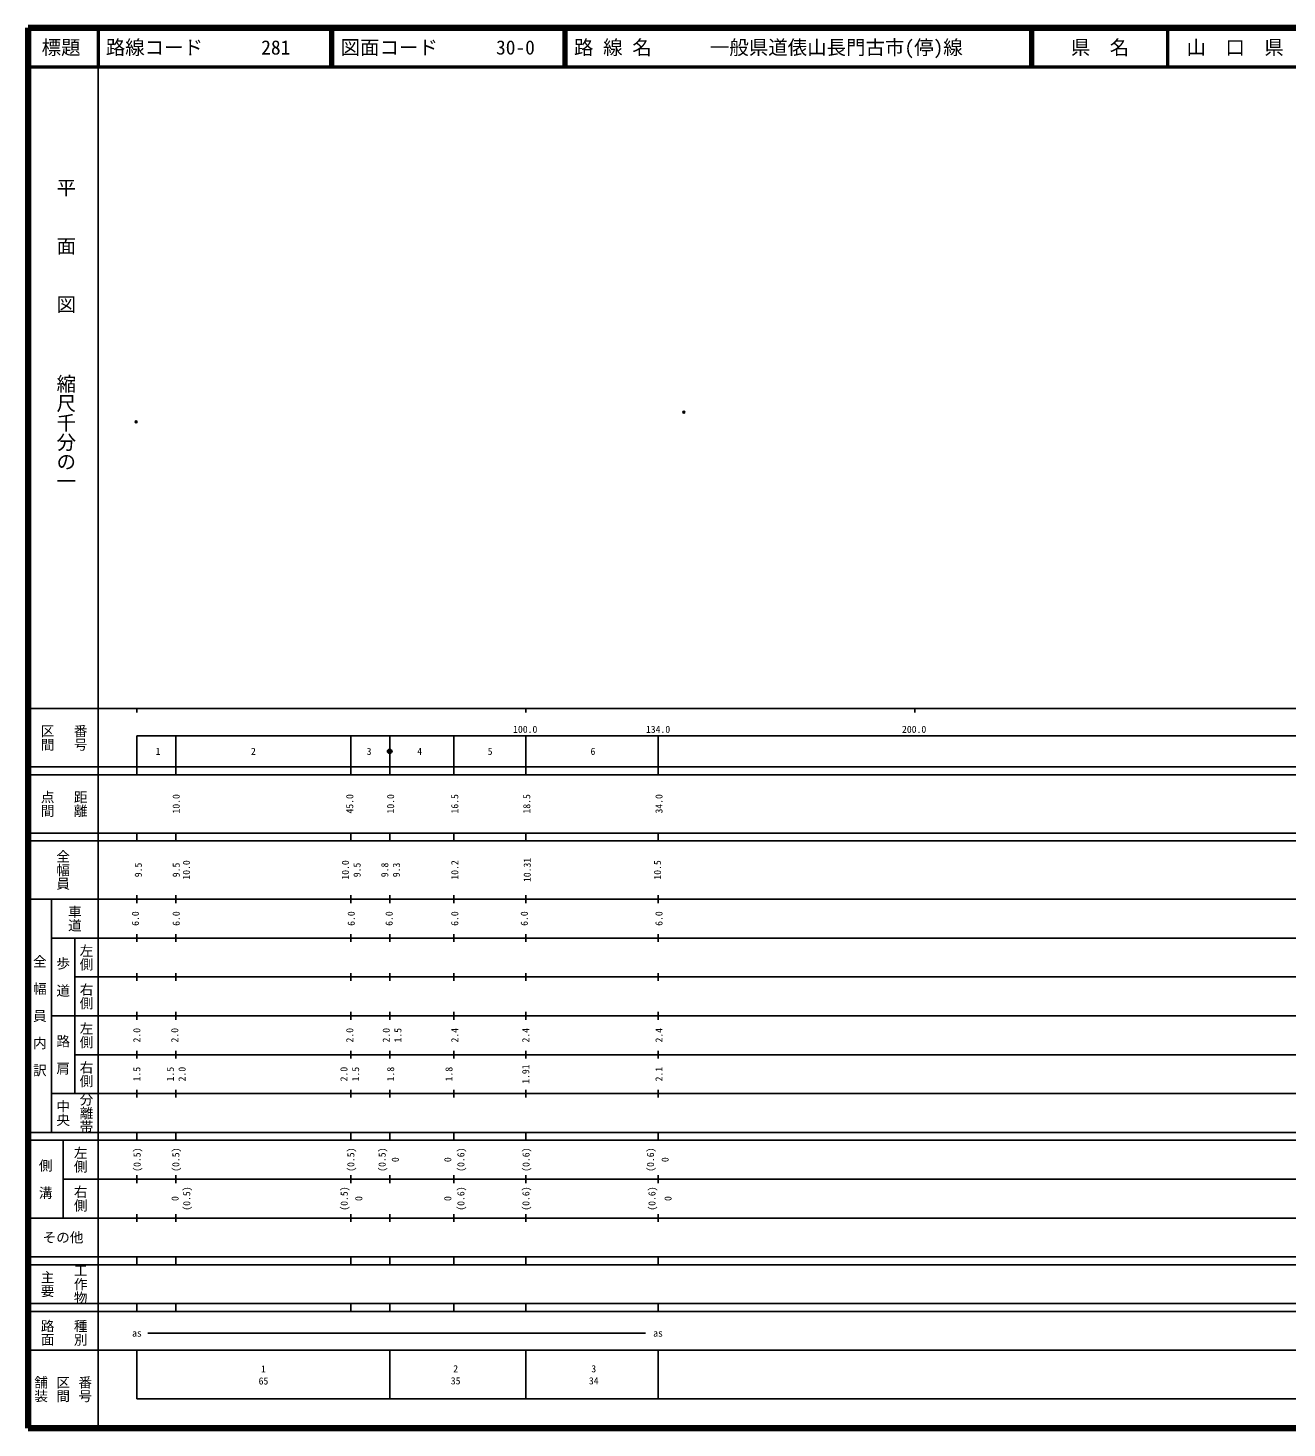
# Model space of a CAD drawing. Units: millimetres on the paper. Extents: x 40 to 680, y 20 to 380.
# Drawn here: x 40 to 363.7, y 20 to 380 of the extents above; entities that cross this region are included whole.
import ezdxf
from ezdxf.enums import TextEntityAlignment as Align

# ---------------------------------------------------------------- set-up
doc = ezdxf.new("R2010")
doc.units = ezdxf.units.MM
doc.header["$PDMODE"] = 32
doc.header["$PDSIZE"] = 0.5
doc.layers.add('M-OTRS', color=6, linetype='Continuous')
for name, color, linetype, lineweight in [('M-TTL', 2, 'Continuous', 140), ('M-TTL-BAND', 7, 'Continuous', 25), ('M-TTL-LINE', 7, 'Continuous', 50), ('M-TTL-TXT', 7, 'Continuous', 13)]:
    doc.layers.add(name, color=color, linetype=linetype, lineweight=lineweight)
doc.styles.add('@ＭＳ ゴシック', font='')
doc.styles.add('ＭＳ ゴシック', font='')
doc.styles.get('@ＭＳ ゴシック').set_extended_font_data('@MS Gothic')
doc.styles.get('ＭＳ ゴシック').set_extended_font_data('MS Gothic')

msp = doc.modelspace()

# ---------------------------------------------------------------- linework, layer by layer
at = {"layer": 'M-OTRS'}
for p in [(208.629, 281.223), (67.795, 278.742)]:
    msp.add_point(p, dxfattribs=at)
at = {"layer": 'M-TTL'}
for p, q in [((40, 380), (40, 20)), ((680, 380), (40, 380)), ((40, 20), (680, 20))]:
    msp.add_line(p, q, dxfattribs=at)
at = {"layer": 'M-TTL-BAND'}
for p, q in [((58, 370), (58, 20)), ((40, 205), (579, 205)), ((68, 205), (68, 204)), ((168, 205), (168, 204)), ((268, 205), (268, 204)), ((68, 198), (579, 198)), ((68, 198), (68, 188)), ((78, 198), (78, 188)), ((123, 198), (123, 188)), ((133, 198), (133, 188)), ((149.5, 198), (149.5, 188)), ((168, 198), (168, 188)), ((202, 198), (202, 188)), ((40, 190), (579, 190)), ((40, 188), (579, 188)), ((40, 173), (579, 173)), ((68, 171), (68, 173)), ((78, 173), (78, 171)), ((123, 173), (123, 171)), ((133, 173), (133, 171)), ((149.5, 173), (149.5, 171)), ((168, 171), (168, 173)), ((202, 173), (202, 171)), ((40, 171), (579, 171)), ((40, 156), (579, 156)), ((46, 96), (46, 156)), ((68, 155), (68, 157)), ((78, 157), (78, 155)), ((123, 157), (123, 155)), ((133, 157), (133, 155)), ((149.5, 157), (149.5, 155)), ((168, 155), (168, 157)), ((202, 157), (202, 155)), ((46, 146), (579, 146)), ((52, 146), (52, 106)), ((68, 145), (68, 147)), ((78, 147), (78, 145)), ((123, 147), (123, 145)), ((133, 147), (133, 145)), ((149.5, 147), (149.5, 145)), ((168, 145), (168, 147)), ((202, 147), (202, 145)), ((68, 135), (68, 137)), ((78, 137), (78, 135)), ((123, 137), (123, 135)), ((133, 137), (133, 135)), ((149.5, 137), (149.5, 135)), ((168, 135), (168, 137)), ((202, 137), (202, 135)), ((52, 136), (579, 136)), ((46, 126), (579, 126)), ((68, 125), (68, 127)), ((78, 127), (78, 125)), ((123, 127), (123, 125)), ((133, 127), (133, 125)), ((149.5, 127), (149.5, 125)), ((168, 125), (168, 127)), ((202, 127), (202, 125)), ((52, 116), (579, 116)), ((68, 115), (68, 117)), ((78, 117), (78, 115)), ((123, 117), (123, 115)), ((133, 117), (133, 115)), ((149.5, 117), (149.5, 115)), ((168, 115), (168, 117)), ((202, 117), (202, 115)), ((46, 106), (579, 106)), ((68, 105), (68, 107)), ((78, 107), (78, 105)), ((123, 107), (123, 105)), ((133, 107), (133, 105)), ((149.5, 107), (149.5, 105)), ((168, 105), (168, 107)), ((202, 107), (202, 105)), ((40, 96), (579, 96)), ((40, 94), (579, 94)), ((49, 94), (49, 74)), ((68, 94), (68, 96)), ((78, 96), (78, 94)), ((123, 96), (123, 94)), ((133, 96), (133, 94)), ((149.5, 96), (149.5, 94)), ((168, 94), (168, 96)), ((202, 96), (202, 94)), ((49, 84), (579, 84)), ((68, 83), (68, 85)), ((78, 85), (78, 83)), ((123, 85), (123, 83)), ((133, 85), (133, 83)), ((149.5, 85), (149.5, 83)), ((168, 83), (168, 85)), ((202, 85), (202, 83)), ((40, 74), (579, 74)), ((68, 73), (68, 75)), ((78, 75), (78, 73)), ((123, 75), (123, 73)), ((133, 75), (133, 73)), ((149.5, 75), (149.5, 73)), ((168, 73), (168, 75)), ((202, 75), (202, 73)), ((40, 64), (579, 64)), ((40, 62), (579, 62)), ((68, 62), (68, 64)), ((78, 64), (78, 62)), ((123, 64), (123, 62)), ((133, 64), (133, 62)), ((149.5, 64), (149.5, 62)), ((168, 62), (168, 64)), ((202, 64), (202, 62)), ((40, 52), (579, 52)), ((68, 50), (68, 52)), ((78, 52), (78, 50)), ((123, 52), (123, 50)), ((133, 52), (133, 50)), ((149.5, 52), (149.5, 50)), ((168, 50), (168, 52)), ((202, 52), (202, 50)), ((40, 50), (579, 50)), ((70.805, 44.406), (198.804, 44.406)), ((40, 40), (579, 40)), ((68, 40), (68, 27.5)), ((133, 40), (133, 27.5)), ((168, 40), (168, 27.5)), ((202, 40), (202, 27.5)), ((68, 27.5), (579, 27.5))]:
    msp.add_line(p, q, dxfattribs=at)
at = {"layer": 'M-TTL-BAND', "lineweight": 13}
for radius in [0.6, 0.48, 0.36, 0.24, 0.12, 0.02]:
    msp.add_circle((133, 194), radius, dxfattribs=at)
at = {"layer": 'M-TTL-BAND'}
msp.add_point((133, 194), dxfattribs=at)
at = {"layer": 'M-TTL-LINE'}
for p, q in [((58, 380), (58, 370)), ((117.75, 380), (117.75, 370)), ((118.25, 380), (118.25, 370)), ((177.75, 380), (177.75, 370)), ((178.25, 380), (178.25, 370)), ((297.75, 380), (297.75, 370)), ((298.25, 380), (298.25, 370)), ((333, 380), (333, 370)), ((40, 370), (680, 370))]:
    msp.add_line(p, q, dxfattribs=at)

# ---------------------------------------------------------------- texts
at = {"layer": 'M-TTL-BAND', "style": '@ＭＳ ゴシック'}
for s, p in [('平\u3000\u3000面\u3000\u3000図', (49.777, 306.475)), ('縮尺千分の一', (49.777, 261.03))]:
    msp.add_text(s, height=3.666, rotation=270, dxfattribs=at).set_placement(p, align=Align.MIDDLE_RIGHT)
at = {"layer": 'M-TTL-BAND'}
for s, height, rotation, style, p in [('区間', 2.566, 270, '@ＭＳ ゴシック', (45, 197.5)), ('番号', 2.566, 270, '@ＭＳ ゴシック', (53.5, 197.5)), ('点間', 2.566, 270, '@ＭＳ ゴシック', (45, 180.5)), ('距離', 2.566, 270, '@ＭＳ ゴシック', (53.5, 180.5)), ('10.0', 1.833, 90, 'ＭＳ ゴシック', (78.094, 180.5)), ('45.0', 1.833, 90, 'ＭＳ ゴシック', (122.721, 180.5)), ('10.0', 1.833, 90, 'ＭＳ ゴシック', (133.221, 180.5)), ('16.5', 1.833, 90, 'ＭＳ ゴシック', (149.722, 180.5)), ('18.5', 1.833, 90, 'ＭＳ ゴシック', (168.223, 180.5)), ('34.0', 1.833, 90, 'ＭＳ ゴシック', (202.223, 180.5)), ('全幅員', 2.566, 270, '@ＭＳ ゴシック', (49, 163.5)), ('10.0', 1.833, 90, 'ＭＳ ゴシック', (80.719, 163.5)), ('10.0', 1.833, 90, 'ＭＳ ゴシック', (121.596, 163.5)), ('10.2', 1.833, 90, 'ＭＳ ゴシック', (149.722, 163.5)), ('10.31', 1.833, 90, 'ＭＳ ゴシック', (168.344, 163.5)), ('10.5', 1.833, 90, 'ＭＳ ゴシック', (201.848, 163.5)), ('9.5', 1.833, 90, 'ＭＳ ゴシック', (68.344, 163.5)), ('9.5', 1.833, 90, 'ＭＳ ゴシック', (78.094, 163.5)), ('9.5', 1.833, 90, 'ＭＳ ゴシック', (124.596, 163.5)), ('9.8', 1.833, 90, 'ＭＳ ゴシック', (131.721, 163.5)), ('9.3', 1.833, 90, 'ＭＳ ゴシック', (134.721, 163.5)), ('車道', 2.566, 270, '@ＭＳ ゴシック', (52, 151)), ('6.0', 1.833, 90, 'ＭＳ ゴシック', (67.594, 151)), ('6.0', 1.833, 90, 'ＭＳ ゴシック', (78.094, 151)), ('6.0', 1.833, 90, 'ＭＳ ゴシック', (123.096, 151)), ('6.0', 1.833, 90, 'ＭＳ ゴシック', (132.846, 151)), ('6.0', 1.833, 90, 'ＭＳ ゴシック', (149.722, 151)), ('6.0', 1.833, 90, 'ＭＳ ゴシック', (167.594, 151)), ('6.0', 1.833, 90, 'ＭＳ ゴシック', (202.223, 151)), ('左側', 2.566, 270, '@ＭＳ ゴシック', (55, 141)), ('全\u3000幅\u3000員\u3000内\u3000訳', 2.566, 270, '@ＭＳ ゴシック', (43, 126)), ('歩\u3000道', 2.566, 270, '@ＭＳ ゴシック', (49, 136)), ('右側', 2.566, 270, '@ＭＳ ゴシック', (55, 131)), ('左側', 2.566, 270, '@ＭＳ ゴシック', (55, 121)), ('2.0', 1.833, 90, 'ＭＳ ゴシック', (67.969, 121)), ('2.0', 1.833, 90, 'ＭＳ ゴシック', (77.719, 121)), ('2.0', 1.833, 90, 'ＭＳ ゴシック', (122.721, 121)), ('2.0', 1.833, 90, 'ＭＳ ゴシック', (132.096, 121)), ('1.5', 1.833, 90, 'ＭＳ ゴシック', (135.096, 121)), ('2.4', 1.833, 90, 'ＭＳ ゴシック', (149.722, 121)), ('2.4', 1.833, 90, 'ＭＳ ゴシック', (167.969, 121)), ('2.4', 1.833, 90, 'ＭＳ ゴシック', (202.223, 121)), ('路\u3000肩', 2.566, 270, '@ＭＳ ゴシック', (49, 116)), ('右側', 2.566, 270, '@ＭＳ ゴシック', (55, 111)), ('1.5', 1.833, 90, 'ＭＳ ゴシック', (67.969, 111)), ('1.5', 1.833, 90, 'ＭＳ ゴシック', (76.594, 111)), ('2.0', 1.833, 90, 'ＭＳ ゴシック', (79.594, 111)), ('2.0', 1.833, 90, 'ＭＳ ゴシック', (121.221, 111)), ('1.5', 1.833, 90, 'ＭＳ ゴシック', (124.221, 111)), ('1.8', 1.833, 90, 'ＭＳ ゴシック', (133.221, 111)), ('1.8', 1.833, 90, 'ＭＳ ゴシック', (148.222, 111)), ('1.91', 1.833, 90, 'ＭＳ ゴシック', (167.969, 111)), ('2.1', 1.833, 90, 'ＭＳ ゴシック', (202.223, 111)), ('分離帯', 2.566, 270, '@ＭＳ ゴシック', (55, 101)), ('中央', 2.566, 270, '@ＭＳ ゴシック', (49, 101)), ('左側', 2.566, 270, '@ＭＳ ゴシック', (53.5, 89)), ('(0.5)', 1.833, 90, 'ＭＳ ゴシック', (68.042, 89)), ('(0.5)', 1.833, 90, 'ＭＳ ゴシック', (78, 89)), ('(0.5)', 1.833, 90, 'ＭＳ ゴシック', (123, 89)), ('(0.5)', 1.833, 90, 'ＭＳ ゴシック', (131.044, 89)), ('(0.6)', 1.833, 90, 'ＭＳ ゴシック', (151.295, 89)), ('(0.6)', 1.833, 90, 'ＭＳ ゴシック', (168.042, 89)), ('(0.6)', 1.833, 90, 'ＭＳ ゴシック', (200.046, 89)), ('側\u3000溝', 2.566, 270, '@ＭＳ ゴシック', (44.5, 84)), ('0', 1.833, 90, 'ＭＳ ゴシック', (134.419, 89)), ('0', 1.833, 90, 'ＭＳ ゴシック', (147.919, 89)), ('0', 1.833, 90, 'ＭＳ ゴシック', (203.797, 89)), ('右側', 2.566, 270, '@ＭＳ ゴシック', (53.5, 79)), ('0', 1.833, 90, 'ＭＳ ゴシック', (77.792, 79)), ('(0.5)', 1.833, 90, 'ＭＳ ゴシック', (80.792, 79)), ('(0.5)', 1.833, 90, 'ＭＳ ゴシック', (121.294, 79)), ('0', 1.833, 90, 'ＭＳ ゴシック', (125.044, 79)), ('0', 1.833, 90, 'ＭＳ ゴシック', (147.919, 79)), ('(0.6)', 1.833, 90, 'ＭＳ ゴシック', (151.295, 79)), ('(0.6)', 1.833, 90, 'ＭＳ ゴシック', (168.012, 79)), ('(0.6)', 1.833, 90, 'ＭＳ ゴシック', (200.421, 79)), ('0', 1.833, 90, 'ＭＳ ゴシック', (204.547, 79)), ('工作物', 2.566, 270, '@ＭＳ ゴシック', (53.5, 57)), ('主要', 2.566, 270, '@ＭＳ ゴシック', (45, 57)), ('路面', 2.566, 270, '@ＭＳ ゴシック', (45, 44.5)), ('種別', 2.566, 270, '@ＭＳ ゴシック', (53.5, 44.5)), ('舗装', 2.566, 270, '@ＭＳ ゴシック', (43.333, 30)), ('区間', 2.566, 270, '@ＭＳ ゴシック', (49, 30)), ('番号', 2.566, 270, '@ＭＳ ゴシック', (54.667, 30))]:
    msp.add_text(s, height=height, rotation=rotation, dxfattribs=dict(at, style=style)).set_placement(p, align=Align.MIDDLE_CENTER)
at = {"layer": 'M-TTL-BAND', "style": 'ＭＳ ゴシック'}
for s, p in [('100.0', (167.844, 198.195)), ('134.0', (202, 198.195)), ('200.0', (267.844, 198.195))]:
    msp.add_text(s, height=1.833, dxfattribs=at).set_placement(p, align=Align.BOTTOM_CENTER)
for s, height, p in [('1', 1.833, (73.449, 194)), ('2', 1.833, (97.95, 194)), ('3', 1.833, (127.701, 194)), ('4', 1.833, (140.701, 194)), ('5', 1.833, (158.818, 194)), ('6', 1.833, (185.256, 194)), ('その他', 2.566, (49, 69)), ('as', 1.833, (68.006, 44.406)), ('as', 1.833, (201.99, 44.406)), ('1', 1.833, (100.538, 35.206)), ('2', 1.833, (149.957, 35.238)), ('3', 1.833, (185.466, 35.238)), ('65', 1.833, (100.538, 32.099)), ('35', 1.833, (149.957, 32.131)), ('34', 1.833, (185.466, 32.131))]:
    msp.add_text(s, height=height, dxfattribs=at).set_placement(p, align=Align.MIDDLE_CENTER)
at = {"layer": 'M-TTL-TXT', "style": 'ＭＳ ゴシック'}
for s, p in [('標題', (48.5, 375)), ('県\u3000名', (315.625, 375)), ('山\u3000口\u3000県', (350.375, 375))]:
    msp.add_text(s, height=3.666, dxfattribs=at).set_placement(p, align=Align.MIDDLE_CENTER)
for s, p in [('路線コード      281', (60, 375)), ('図面コード      30-0', (120.38, 375)), ('路 線 名      一般県道俵山長門古市(停)線', (180.38, 375))]:
    msp.add_text(s, height=3.666, dxfattribs=at).set_placement(p, align=Align.MIDDLE_LEFT)

doc.saveas('drawing.dxf')
